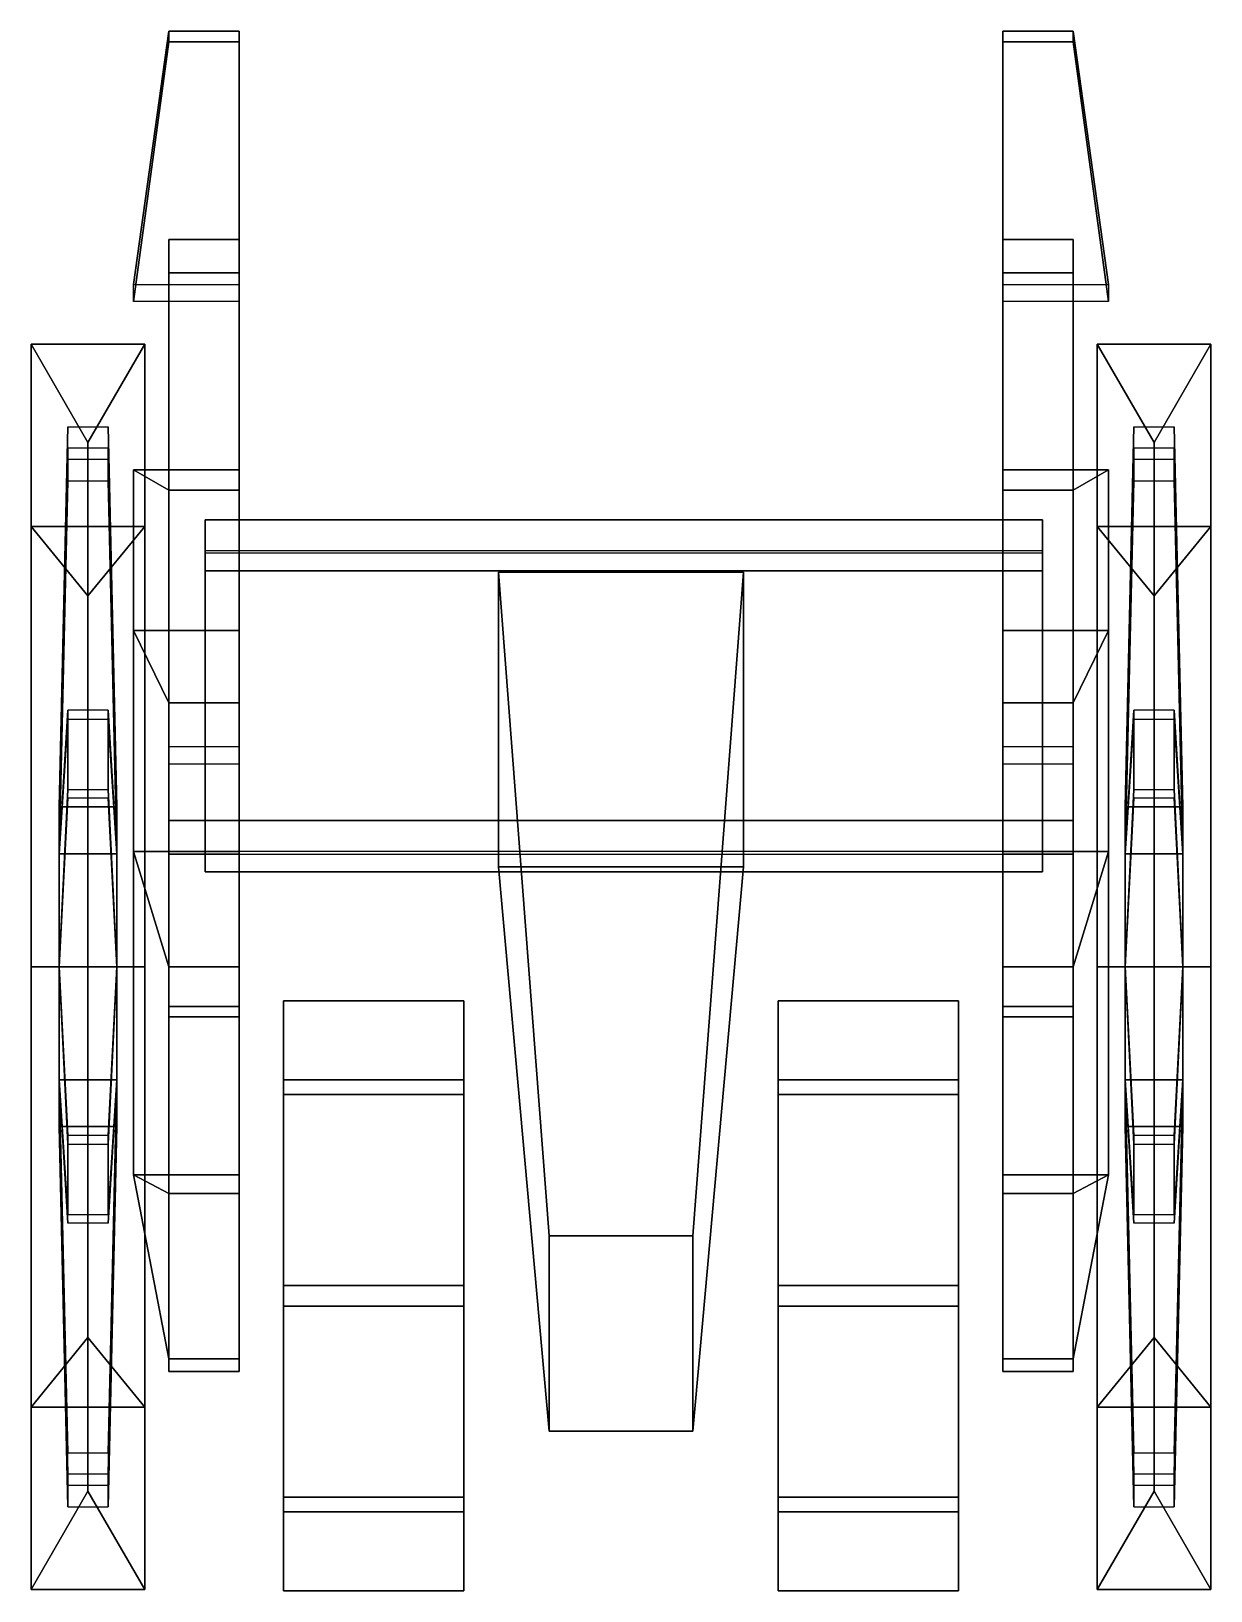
# Model space of a CAD drawing. Header units: metres. Extents: x -232 to 232, y 0 to 614.
import ezdxf

# ---------------------------------------------------------------- set-up
doc = ezdxf.new("R2010")
doc.units = ezdxf.units.M

msp = doc.modelspace()

# ---------------------------------------------------------------- linework, layer by layer
at = {"layer": 'layer1', "color": 1}
for points in [[(-150.29359, 514.3526, 277.39264), (-150.29359, 614.0116, 237.51283), (-177.90596, 614.0116, 237.51283), (-191.90596, 514.3526, 277.39264)], [(-191.90596, 514.3526, 277.39264), (-177.90596, 614.0116, 237.51283), (-177.90596, 609.8772, 119.11919), (-191.90596, 507.67896, 86.28831)], [(-177.90596, 609.8772, 119.11919), (-177.90596, 614.0116, 237.51283), (-150.29359, 614.0116, 237.51283), (-150.29359, 609.8772, 119.11919)], [(-150.29359, 507.67896, 86.28831), (-150.29359, 609.8772, 119.11919), (-150.29359, 614.0116, 237.51283), (-150.29359, 514.3526, 277.39264)], [(150.29359, 507.67896, 86.28831), (150.29359, 514.3526, 277.39264), (150.29359, 614.0116, 237.51283), (150.29359, 609.8772, 119.11919)], [(150.29359, 514.3526, 277.39264), (191.90596, 514.3526, 277.39264), (177.90596, 614.0116, 237.51283), (150.29359, 614.0116, 237.51283)], [(177.90596, 609.8772, 119.11919), (150.29359, 609.8772, 119.11919), (150.29359, 614.0116, 237.51283), (177.90596, 614.0116, 237.51283)], [(191.90596, 514.3526, 277.39264), (191.90596, 507.67896, 86.28831), (177.90596, 609.8772, 119.11919), (177.90596, 614.0116, 237.51283)], [(-191.90596, 507.67896, 86.28831), (-177.90596, 609.8772, 119.11919), (-150.29359, 609.8772, 119.11919), (-150.29359, 507.67896, 86.28831)], [(191.90596, 507.67896, 86.28831), (150.29359, 507.67896, 86.28831), (150.29359, 609.8772, 119.11919), (177.90596, 609.8772, 119.11919)], [(-177.90596, 532.086, 298.36993), (-177.90596, 303.39539, 306.35596), (-150.29359, 303.39539, 306.35596), (-150.29359, 532.086, 298.36993)], [(-177.90596, 518.87012, -170.93837), (-177.90596, 290.17923, -162.95233), (-177.90596, 303.39539, 306.35596), (-177.90596, 532.086, 298.36993)], [(-177.90596, 518.87012, -170.93837), (-177.90596, 532.086, 298.36993), (-150.29359, 532.086, 298.36993), (-150.29359, 518.87012, -170.93837)], [(-150.29359, 532.086, 298.36993), (-150.29359, 303.39539, 306.35596), (-150.29359, 290.17923, -162.95233), (-150.29359, 518.87012, -170.93837)], [(177.90596, 532.086, 298.36993), (150.29359, 532.086, 298.36993), (150.29359, 303.39539, 306.35596), (177.90596, 303.39539, 306.35596)], [(150.29359, 532.086, 298.36993), (150.29359, 518.87012, -170.93837), (150.29359, 290.17923, -162.95233), (150.29359, 303.39539, 306.35596)], [(177.90596, 518.87012, -170.93837), (150.29359, 518.87012, -170.93837), (150.29359, 532.086, 298.36993), (177.90596, 532.086, 298.36993)], [(177.90596, 518.87012, -170.93837), (177.90596, 532.086, 298.36993), (177.90596, 303.39539, 306.35596), (177.90596, 290.17923, -162.95233)], [(-150.29359, 518.87012, -170.93837), (-150.29359, 290.17923, -162.95233), (-177.90596, 290.17923, -162.95233), (-177.90596, 518.87012, -170.93837)], [(150.29359, 518.87012, -170.93837), (177.90596, 518.87012, -170.93837), (177.90596, 290.17923, -162.95233), (150.29359, 290.17923, -162.95233)], [(-187.4664, 419.12091, 369.20993), (-187.4664, 490.89752, 195.92551), (-232.14624, 490.89752, 195.92551), (-232.14624, 419.12091, 369.20993)], [(-232.14624, 419.12091, 369.20993), (-232.14624, 490.89752, 195.92551), (-209.8063, 452.20367, 195.92552), (-209.8063, 391.76038, 341.84921)], [(-187.4664, 490.89752, 195.92551), (-187.4664, 419.12091, 22.6411), (-232.14624, 419.12091, 22.6411), (-232.14624, 490.89752, 195.92551)], [(-232.14624, 490.89752, 195.92551), (-232.14624, 419.12091, 22.6411), (-209.8063, 391.76013, 50.00185), (-209.8063, 452.20367, 195.92552)], [(-209.8063, 391.76038, 341.84921), (-209.8063, 452.20367, 195.92552), (-187.4664, 490.89752, 195.92551), (-187.4664, 419.12091, 369.20993)], [(-209.8063, 452.20367, 195.92552), (-209.8063, 391.76013, 50.00185), (-187.4664, 419.12091, 22.6411), (-187.4664, 490.89752, 195.92551)], [(209.8063, 391.76038, 341.84921), (187.4664, 419.12091, 369.20993), (187.4664, 490.89752, 195.92551), (209.8063, 452.20367, 195.92552)], [(187.4664, 419.12091, 369.20993), (232.14624, 419.12091, 369.20993), (232.14624, 490.89752, 195.92551), (187.4664, 490.89752, 195.92551)], [(209.8063, 452.20367, 195.92552), (187.4664, 490.89752, 195.92551), (187.4664, 419.12091, 22.6411), (209.8063, 391.76013, 50.00185)], [(187.4664, 490.89752, 195.92551), (232.14624, 490.89752, 195.92551), (232.14624, 419.12091, 22.6411), (187.4664, 419.12091, 22.6411)], [(232.14624, 419.12091, 369.20993), (209.8063, 391.76038, 341.84921), (209.8063, 452.20367, 195.92552), (232.14624, 490.89752, 195.92551)], [(232.14624, 490.89752, 195.92551), (209.8063, 452.20367, 195.92552), (209.8063, 391.76013, 50.00185), (232.14624, 419.12091, 22.6411)], [(-217.72272, 458.38055, 265.73038), (-221.11542, 308.72287, 195.92554), (-221.11542, 290.30402, 240.39282), (-217.72272, 445.48721, 296.85745)], [(-201.88986, 458.38055, 265.73038), (-198.49722, 308.72287, 195.92554), (-221.11542, 308.72287, 195.92554), (-217.72272, 458.38055, 265.73038)], [(-201.88986, 445.48721, 296.85745), (-198.49722, 290.30402, 240.39282), (-198.49722, 308.72287, 195.92554), (-201.88986, 458.38055, 265.73038)], [(201.88986, 445.48721, 296.85745), (201.88986, 458.38055, 265.73038), (198.49722, 308.72287, 195.92554), (198.49722, 290.30402, 240.39282)], [(201.88986, 458.38055, 265.73038), (217.72272, 458.38055, 265.73038), (221.11542, 308.72287, 195.92554), (198.49722, 308.72287, 195.92554)], [(217.72272, 458.38055, 265.73038), (217.72272, 445.48721, 296.85745), (221.11542, 290.30402, 240.39282), (221.11542, 308.72287, 195.92554)], [(-217.74329, 449.97656, 129.6485), (-221.11542, 308.72287, 195.92554), (-198.49722, 308.72287, 195.92554), (-201.86935, 449.97656, 129.6485)], [(-217.74329, 437.05014, 98.44173), (-221.11542, 290.30402, 151.45827), (-221.11542, 308.72287, 195.92554), (-217.74329, 449.97656, 129.6485)], [(-201.86935, 449.97656, 129.6485), (-198.49722, 308.72287, 195.92554), (-198.49722, 290.30402, 151.45827), (-201.86935, 437.05014, 98.44173)], [(201.86935, 449.97656, 129.6485), (201.86935, 437.05014, 98.44173), (198.49722, 290.30402, 151.45827), (198.49722, 308.72287, 195.92554)], [(217.74329, 449.97656, 129.6485), (201.86935, 449.97656, 129.6485), (198.49722, 308.72287, 195.92554), (221.11542, 308.72287, 195.92554)], [(217.74329, 437.05014, 98.44173), (217.74329, 449.97656, 129.6485), (221.11542, 308.72287, 195.92554), (221.11542, 290.30402, 151.45827)], [(-217.72272, 445.48721, 296.85745), (-221.11542, 290.30402, 240.39282), (-198.49722, 290.30402, 240.39282), (-201.88986, 445.48721, 296.85745)], [(217.72272, 445.48721, 296.85745), (201.88986, 445.48721, 296.85745), (198.49722, 290.30402, 240.39282), (221.11542, 290.30402, 240.39282)], [(-201.86935, 437.05014, 98.44173), (-198.49722, 290.30402, 151.45827), (-221.11542, 290.30402, 151.45827), (-217.74329, 437.05014, 98.44173)], [(-191.90596, 441.40924, -138.09198), (-191.90596, 291.2305, -132.84761), (-150.29359, 291.2305, -132.84761), (-150.29359, 441.40924, -138.09198)], [(-177.90596, 433.42331, -366.78284), (-177.90596, 245.84134, -391.19666), (-191.90596, 291.2305, -132.84761), (-191.90596, 441.40924, -138.09198)], [(-177.90596, 433.42331, -366.78284), (-191.90596, 441.40924, -138.09198), (-150.29359, 441.40924, -138.09198), (-150.29359, 433.42331, -366.78284)], [(-150.29359, 441.40924, -138.09198), (-150.29359, 291.2305, -132.84761), (-150.29359, 245.84134, -391.19666), (-150.29359, 433.42331, -366.78284)], [(191.90596, 441.40924, -138.09198), (150.29359, 441.40924, -138.09198), (150.29359, 291.2305, -132.84761), (191.90596, 291.2305, -132.84761)], [(150.29359, 441.40924, -138.09198), (150.29359, 433.42331, -366.78284), (150.29359, 245.84134, -391.19666), (150.29359, 291.2305, -132.84761)], [(177.90596, 433.42331, -366.78284), (150.29359, 433.42331, -366.78284), (150.29359, 441.40924, -138.09198), (191.90596, 441.40924, -138.09198)], [(177.90596, 433.42331, -366.78284), (191.90596, 441.40924, -138.09198), (191.90596, 291.2305, -132.84761), (177.90596, 245.84134, -391.19666)], [(201.86935, 437.05014, 98.44173), (217.74329, 437.05014, 98.44173), (221.11542, 290.30402, 151.45827), (198.49722, 290.30402, 151.45827)], [(-150.29359, 433.42331, -366.78284), (-150.29359, 245.84134, -391.19666), (-177.90596, 245.84134, -391.19666), (-177.90596, 433.42331, -366.78284)], [(150.29359, 433.42331, -366.78284), (177.90596, 433.42331, -366.78284), (177.90596, 245.84134, -391.19666), (150.29359, 245.84134, -391.19666)], [(-187.4664, 245.83679, 440.98685), (-187.4664, 419.12091, 369.20993), (-232.14624, 419.12091, 369.20993), (-232.14624, 245.83679, 440.98685)], [(-232.14624, 245.83679, 440.98685), (-232.14624, 419.12091, 369.20993), (-209.8063, 391.76038, 341.84921), (-209.8063, 245.83679, 402.29282)], [(-187.4664, 419.12091, 22.6411), (-187.4664, 245.83679, -49.13576), (-232.14624, 245.83679, -49.13576), (-232.14624, 419.12091, 22.6411)], [(-232.14624, 419.12091, 22.6411), (-232.14624, 245.83679, -49.13576), (-209.8063, 245.83679, -10.44176), (-209.8063, 391.76013, 50.00185)], [(-209.8063, 245.83679, 402.29282), (-209.8063, 391.76038, 341.84921), (-187.4664, 419.12091, 369.20993), (-187.4664, 245.83679, 440.98685)], [(-209.8063, 391.76013, 50.00185), (-209.8063, 245.83679, -10.44176), (-187.4664, 245.83679, -49.13576), (-187.4664, 419.12091, 22.6411)], [(165.84354, 421.78412, 302.2218), (-163.72308, 421.78412, 302.2218), (-163.72308, 303.39539, 306.35596), (165.84354, 303.39539, 306.35596)], [(165.84354, 408.56796, -167.08653), (-163.72308, 408.56796, -167.08653), (-163.72308, 421.78412, 302.2218), (165.84354, 421.78412, 302.2218)], [(209.8063, 245.83679, 402.29282), (187.4664, 245.83679, 440.98685), (187.4664, 419.12091, 369.20993), (209.8063, 391.76038, 341.84921)], [(187.4664, 245.83679, 440.98685), (232.14624, 245.83679, 440.98685), (232.14624, 419.12091, 369.20993), (187.4664, 419.12091, 369.20993)], [(209.8063, 391.76013, 50.00185), (187.4664, 419.12091, 22.6411), (187.4664, 245.83679, -49.13576), (209.8063, 245.83679, -10.44176)], [(187.4664, 419.12091, 22.6411), (232.14624, 419.12091, 22.6411), (232.14624, 245.83679, -49.13576), (187.4664, 245.83679, -49.13576)], [(232.14624, 245.83679, 440.98685), (209.8063, 245.83679, 402.29282), (209.8063, 391.76038, 341.84921), (232.14624, 419.12091, 369.20993)], [(232.14624, 419.12091, 22.6411), (209.8063, 391.76013, 50.00185), (209.8063, 245.83679, -10.44176), (232.14624, 245.83679, -49.13576)], [(165.84354, 401.63309, -365.67273), (-163.72308, 401.63309, -365.67273), (-163.72308, 409.6192, -136.98186), (165.84354, 409.6192, -136.98186)], [(-163.72308, 401.63309, -365.67273), (165.84354, 401.63309, -365.67273), (165.84354, 283.24438, -361.53839), (-163.72308, 283.24438, -361.53839)], [(48.27862, 401.18097, -364.93866), (-48.27862, 401.18097, -364.93866), (-48.27862, 285.22464, -364.93866), (48.27862, 285.22464, -364.93866)], [(-48.27862, 401.18097, -364.93866), (-28.31298, 140.03516, -514.62811), (-28.31298, 63.08601, -426.10828), (-48.27862, 285.22464, -364.93866)], [(28.31298, 140.03516, -514.62811), (-28.31298, 140.03516, -514.62811), (-48.27862, 401.18097, -364.93866), (48.27862, 401.18097, -364.93866)], [(28.31298, 140.03516, -514.62811), (48.27862, 401.18097, -364.93866), (48.27862, 285.22464, -364.93866), (28.31298, 63.08601, -426.10828)], [(-191.90596, 378.11755, -354.94708), (-191.90596, 163.9487, -347.46814), (-150.29359, 163.9487, -347.46814), (-150.29359, 378.11755, -354.94708)], [(-177.90596, 349.70477, -562.22272), (-177.90596, 156.68471, -555.48248), (-191.90596, 163.9487, -347.46814), (-191.90596, 378.11755, -354.94708)], [(-177.90596, 349.70477, -562.22272), (-191.90596, 378.11755, -354.94708), (-150.29359, 378.11755, -354.94708), (-150.29359, 349.70477, -562.22272)], [(-150.29359, 378.11755, -354.94708), (-150.29359, 163.9487, -347.46814), (-150.29359, 156.68471, -555.48248), (-150.29359, 349.70477, -562.22272)], [(191.90596, 378.11755, -354.94708), (150.29359, 378.11755, -354.94708), (150.29359, 163.9487, -347.46814), (191.90596, 163.9487, -347.46814)], [(150.29359, 378.11755, -354.94708), (150.29359, 349.70477, -562.22272), (150.29359, 156.68471, -555.48248), (150.29359, 163.9487, -347.46814)], [(177.90596, 349.70477, -562.22272), (150.29359, 349.70477, -562.22272), (150.29359, 378.11755, -354.94708), (191.90596, 378.11755, -354.94708)], [(177.90596, 349.70477, -562.22272), (191.90596, 378.11755, -354.94708), (191.90596, 163.9487, -347.46814), (177.90596, 156.68471, -555.48248)], [(-217.72272, 346.76874, -3.72528), (-221.11542, 290.30402, 151.45827), (-198.49722, 290.30402, 151.45827), (-201.88986, 346.76874, -3.72528)], [(-217.72272, 315.64154, -16.61864), (-221.11542, 245.83679, 133.03932), (-221.11542, 290.30402, 151.45827), (-217.72272, 346.76874, -3.72528)], [(-201.88986, 346.76874, -3.72528), (-198.49722, 290.30402, 151.45827), (-198.49722, 245.83679, 133.03932), (-201.88986, 315.64154, -16.61864)], [(-150.29359, 349.70477, -562.22272), (-150.29359, 156.68471, -555.48248), (-177.90596, 156.68471, -555.48248), (-177.90596, 349.70477, -562.22272)], [(150.29359, 349.70477, -562.22272), (177.90596, 349.70477, -562.22272), (177.90596, 156.68471, -555.48248), (150.29359, 156.68471, -555.48248)], [(201.88986, 346.76874, -3.72528), (201.88986, 315.64154, -16.61864), (198.49722, 245.83679, 133.03932), (198.49722, 290.30402, 151.45827)], [(217.72272, 346.76874, -3.72528), (201.88986, 346.76874, -3.72528), (198.49722, 290.30402, 151.45827), (221.11542, 290.30402, 151.45827)], [(217.72272, 315.64154, -16.61864), (217.72272, 346.76874, -3.72528), (221.11542, 290.30402, 151.45827), (221.11542, 245.83679, 133.03932)], [(-217.72272, 343.2807, 387.15567), (-221.11542, 290.30402, 240.39282), (-221.11542, 245.83679, 258.81177), (-217.72272, 312.15363, 400.04898)], [(-201.88986, 343.2807, 387.15567), (-198.49722, 290.30402, 240.39282), (-221.11542, 290.30402, 240.39282), (-217.72272, 343.2807, 387.15567)], [(-201.88986, 312.15363, 400.04898), (-198.49722, 245.83679, 258.81177), (-198.49722, 290.30402, 240.39282), (-201.88986, 343.2807, 387.15567)], [(201.88986, 312.15363, 400.04898), (201.88986, 343.2807, 387.15567), (198.49722, 290.30402, 240.39282), (198.49722, 245.83679, 258.81177)], [(201.88986, 343.2807, 387.15567), (217.72272, 343.2807, 387.15567), (221.11542, 290.30402, 240.39282), (198.49722, 290.30402, 240.39282)], [(217.72272, 343.2807, 387.15567), (217.72272, 312.15363, 400.04898), (221.11542, 245.83679, 258.81177), (221.11542, 290.30402, 240.39282)], [(-177.90596, 332.43695, 283.74518), (-177.90596, 230.2388, 250.91441), (-150.29359, 230.2388, 250.91441), (-150.29359, 332.43695, 283.74518)], [(-177.90596, 325.7634, 92.64095), (-177.90596, 226.1044, 132.52078), (-177.90596, 230.2388, 250.91441), (-177.90596, 332.43695, 283.74518)], [(-150.29359, 332.43695, 283.74518), (-150.29359, 230.2388, 250.91441), (-150.29359, 226.1044, 132.52078), (-150.29359, 325.7634, 92.64095)], [(177.90596, 332.43695, 283.74518), (150.29359, 332.43695, 283.74518), (150.29359, 230.2388, 250.91441), (177.90596, 230.2388, 250.91441)], [(150.29359, 332.43695, 283.74518), (150.29359, 325.7634, 92.64095), (150.29359, 226.1044, 132.52078), (150.29359, 230.2388, 250.91441)], [(177.90596, 325.7634, 92.64095), (177.90596, 332.43695, 283.74518), (177.90596, 230.2388, 250.91441), (177.90596, 226.1044, 132.52078)], [(-150.29359, 325.7634, 92.64095), (-150.29359, 226.1044, 132.52078), (-177.90596, 226.1044, 132.52078), (-177.90596, 325.7634, 92.64095)], [(150.29359, 325.7634, 92.64095), (177.90596, 325.7634, 92.64095), (177.90596, 226.1044, 132.52078), (150.29359, 226.1044, 132.52078)], [(-201.88986, 315.64154, -16.61864), (-198.49722, 245.83679, 133.03932), (-221.11542, 245.83679, 133.03932), (-217.72272, 315.64154, -16.61864)], [(201.88986, 315.64154, -16.61864), (217.72272, 315.64154, -16.61864), (221.11542, 245.83679, 133.03932), (198.49722, 245.83679, 133.03932)], [(-217.72272, 312.15363, 400.04898), (-221.11542, 245.83679, 258.81177), (-198.49722, 245.83679, 258.81177), (-201.88986, 312.15363, 400.04898)], [(-221.11542, 245.83679, 195.92554), (-221.11542, 308.72287, 195.92554), (-221.11542, 290.30402, 151.45827)], [(-221.11542, 245.83679, 195.92554), (-221.11542, 290.30402, 240.39282), (-221.11542, 308.72287, 195.92554)], [(-198.49722, 245.83679, 195.92554), (-198.49722, 290.30402, 151.45827), (-198.49722, 308.72287, 195.92554)], [(-198.49722, 245.83679, 195.92554), (-198.49722, 308.72287, 195.92554), (-198.49722, 290.30402, 240.39282)], [(217.72272, 312.15363, 400.04898), (201.88986, 312.15363, 400.04898), (198.49722, 245.83679, 258.81177), (221.11542, 245.83679, 258.81177)], [(198.49722, 245.83679, 195.92554), (198.49722, 308.72287, 195.92554), (198.49722, 290.30402, 151.45827)], [(198.49722, 245.83679, 195.92554), (198.49722, 290.30402, 240.39282), (198.49722, 308.72287, 195.92554)], [(221.11542, 245.83679, 195.92554), (221.11542, 290.30402, 151.45827), (221.11542, 308.72287, 195.92554)], [(221.11542, 245.83679, 195.92554), (221.11542, 308.72287, 195.92554), (221.11542, 290.30402, 240.39282)], [(-177.90596, 303.39539, 306.35596), (-177.90596, 290.17923, -162.95233), (-150.29359, 290.17923, -162.95233), (-150.29359, 303.39539, 306.35596)], [(165.84354, 303.39539, 306.35596), (-163.72308, 303.39539, 306.35596), (-163.72308, 290.17923, -162.95233), (165.84354, 290.17923, -162.95233)], [(177.90596, 303.39539, 306.35596), (150.29359, 303.39539, 306.35596), (150.29359, 290.17923, -162.95233), (177.90596, 290.17923, -162.95233)], [(-221.11542, 245.83679, 195.92554), (-221.11542, 290.30402, 151.45827), (-221.11542, 245.83679, 133.03932)], [(-221.11542, 245.83679, 195.92554), (-221.11542, 245.83679, 258.81177), (-221.11542, 290.30402, 240.39282)], [(-198.49722, 245.83679, 195.92554), (-198.49722, 245.83679, 133.03932), (-198.49722, 290.30402, 151.45827)], [(-198.49722, 245.83679, 195.92554), (-198.49722, 290.30402, 240.39282), (-198.49722, 245.83679, 258.81177)], [(-191.90596, 291.2305, -132.84761), (-177.90596, 245.84134, -391.19666), (-150.29359, 245.84134, -391.19666), (-150.29359, 291.2305, -132.84761)], [(165.84354, 291.2305, -132.84761), (-163.72308, 291.2305, -132.84761), (-163.72308, 283.24438, -361.53839), (165.84354, 283.24438, -361.53839)], [(191.90596, 291.2305, -132.84761), (150.29359, 291.2305, -132.84761), (150.29359, 245.84134, -391.19666), (177.90596, 245.84134, -391.19666)], [(198.49722, 245.83679, 195.92554), (198.49722, 290.30402, 151.45827), (198.49722, 245.83679, 133.03932)], [(198.49722, 245.83679, 195.92554), (198.49722, 245.83679, 258.81177), (198.49722, 290.30402, 240.39282)], [(221.11542, 245.83679, 195.92554), (221.11542, 245.83679, 133.03932), (221.11542, 290.30402, 151.45827)], [(221.11542, 245.83679, 195.92554), (221.11542, 290.30402, 240.39282), (221.11542, 245.83679, 258.81177)], [(48.27862, 285.22464, -364.93866), (-48.27862, 285.22464, -364.93866), (-28.31298, 63.08601, -426.10828), (28.31298, 63.08601, -426.10828)], [(-187.4664, 72.55232, 369.20993), (-187.4664, 245.83679, 440.98685), (-232.14624, 245.83679, 440.98685), (-232.14624, 72.55232, 369.20993)], [(-232.14624, 72.55232, 369.20993), (-232.14624, 245.83679, 440.98685), (-209.8063, 245.83679, 402.29282), (-209.8063, 99.91293, 341.84921)], [(-187.4664, 245.83679, -49.13576), (-187.4664, 72.55232, 22.6411), (-232.14624, 72.55232, 22.6411), (-232.14624, 245.83679, -49.13576)], [(-232.14624, 245.83679, -49.13576), (-232.14624, 72.55232, 22.6411), (-209.8063, 99.91293, 50.00186), (-209.8063, 245.83679, -10.44176)], [(-221.11542, 245.83679, 195.92554), (-221.11542, 201.36945, 240.39282), (-221.11542, 245.83679, 258.81177)], [(-221.11542, 245.83679, 195.92554), (-221.11542, 182.95059, 195.92554), (-221.11542, 201.36945, 240.39282)], [(-221.11542, 245.83679, 195.92554), (-221.11542, 201.36945, 151.45825), (-221.11542, 182.95059, 195.92554)], [(-221.11542, 245.83679, 195.92554), (-221.11542, 245.83679, 133.03932), (-221.11542, 201.36945, 151.45825)], [(-217.72272, 176.03195, 408.4697), (-221.11542, 245.83679, 258.81177), (-221.11542, 201.36945, 240.39282), (-217.72272, 144.90488, 395.57639)], [(-201.88986, 176.03195, 408.4697), (-198.49722, 245.83679, 258.81177), (-221.11542, 245.83679, 258.81177), (-217.72272, 176.03195, 408.4697)], [(-217.72272, 179.51984, -8.19794), (-221.11542, 245.83679, 133.03932), (-198.49722, 245.83679, 133.03932), (-201.88986, 179.51984, -8.19794)], [(-217.72272, 148.39276, 4.69537), (-221.11542, 201.36945, 151.45825), (-221.11542, 245.83679, 133.03932), (-217.72272, 179.51984, -8.19794)], [(-209.8063, 99.91293, 341.84921), (-209.8063, 245.83679, 402.29282), (-187.4664, 245.83679, 440.98685), (-187.4664, 72.55232, 369.20993)], [(-209.8063, 245.83679, -10.44176), (-209.8063, 99.91293, 50.00186), (-187.4664, 72.55232, 22.6411), (-187.4664, 245.83679, -49.13576)], [(-201.88986, 144.90488, 395.57639), (-198.49722, 201.36945, 240.39282), (-198.49722, 245.83679, 258.81177), (-201.88986, 176.03195, 408.4697)], [(-201.88986, 179.51984, -8.19794), (-198.49722, 245.83679, 133.03932), (-198.49722, 201.36945, 151.45825), (-201.88986, 148.39276, 4.69537)], [(-198.49722, 245.83679, 195.92554), (-198.49722, 245.83679, 258.81177), (-198.49722, 201.36945, 240.39282)], [(-198.49722, 245.83679, 195.92554), (-198.49722, 201.36945, 240.39282), (-198.49722, 182.95059, 195.92554)], [(-198.49722, 245.83679, 195.92554), (-198.49722, 182.95059, 195.92554), (-198.49722, 201.36945, 151.45825)], [(-198.49722, 245.83679, 195.92554), (-198.49722, 201.36945, 151.45825), (-198.49722, 245.83679, 133.03932)], [(209.8063, 99.91293, 341.84921), (187.4664, 72.55232, 369.20993), (187.4664, 245.83679, 440.98685), (209.8063, 245.83679, 402.29282)], [(187.4664, 72.55232, 369.20993), (232.14624, 72.55232, 369.20993), (232.14624, 245.83679, 440.98685), (187.4664, 245.83679, 440.98685)], [(209.8063, 245.83679, -10.44176), (187.4664, 245.83679, -49.13576), (187.4664, 72.55232, 22.6411), (209.8063, 99.91293, 50.00186)], [(187.4664, 245.83679, -49.13576), (232.14624, 245.83679, -49.13576), (232.14624, 72.55232, 22.6411), (187.4664, 72.55232, 22.6411)], [(198.49722, 245.83679, 195.92554), (198.49722, 201.36945, 240.39282), (198.49722, 245.83679, 258.81177)], [(198.49722, 245.83679, 195.92554), (198.49722, 182.95059, 195.92554), (198.49722, 201.36945, 240.39282)], [(198.49722, 245.83679, 195.92554), (198.49722, 201.36945, 151.45825), (198.49722, 182.95059, 195.92554)], [(198.49722, 245.83679, 195.92554), (198.49722, 245.83679, 133.03932), (198.49722, 201.36945, 151.45825)], [(201.88986, 144.90488, 395.57639), (201.88986, 176.03195, 408.4697), (198.49722, 245.83679, 258.81177), (198.49722, 201.36945, 240.39282)], [(201.88986, 176.03195, 408.4697), (217.72272, 176.03195, 408.4697), (221.11542, 245.83679, 258.81177), (198.49722, 245.83679, 258.81177)], [(201.88986, 179.51984, -8.19794), (201.88986, 148.39276, 4.69537), (198.49722, 201.36945, 151.45825), (198.49722, 245.83679, 133.03932)], [(217.72272, 179.51984, -8.19794), (201.88986, 179.51984, -8.19794), (198.49722, 245.83679, 133.03932), (221.11542, 245.83679, 133.03932)], [(232.14624, 72.55232, 369.20993), (209.8063, 99.91293, 341.84921), (209.8063, 245.83679, 402.29282), (232.14624, 245.83679, 440.98685)], [(232.14624, 245.83679, -49.13576), (209.8063, 245.83679, -10.44176), (209.8063, 99.91293, 50.00186), (232.14624, 72.55232, 22.6411)], [(217.72272, 176.03195, 408.4697), (217.72272, 144.90488, 395.57639), (221.11542, 201.36945, 240.39282), (221.11542, 245.83679, 258.81177)], [(217.72272, 148.39276, 4.69537), (217.72272, 179.51984, -8.19794), (221.11542, 245.83679, 133.03932), (221.11542, 201.36945, 151.45825)], [(221.11542, 245.83679, 195.92554), (221.11542, 245.83679, 258.81177), (221.11542, 201.36945, 240.39282)], [(221.11542, 245.83679, 195.92554), (221.11542, 201.36945, 240.39282), (221.11542, 182.95059, 195.92554)], [(221.11542, 245.83679, 195.92554), (221.11542, 182.95059, 195.92554), (221.11542, 201.36945, 151.45825)], [(221.11542, 245.83679, 195.92554), (221.11542, 201.36945, 151.45825), (221.11542, 245.83679, 133.03932)], [(-177.90596, 230.2388, 250.91441), (-177.90596, 226.1044, 132.52078), (-150.29359, 226.1044, 132.52078), (-150.29359, 230.2388, 250.91441)], [(-132.79773, 195.5625, -542.84375), (-132.79776, 232.4245, -461.95764), (-61.92345, 232.42456, -461.95764), (-61.92343, 195.5625, -542.84375)], [(-132.79776, 232.4245, -461.95764), (-132.79773, 201.29462, -378.69714), (-61.92343, 201.29462, -378.69714), (-61.92345, 232.42456, -461.95764)], [(-132.79773, 116.35524, -457.90436), (-132.79776, 232.4245, -461.95764), (-132.79773, 195.5625, -542.84375)], [(-132.79773, 116.35524, -457.90436), (-132.79773, 201.29462, -378.69714), (-132.79776, 232.4245, -461.95764)], [(-61.92343, 116.35524, -457.90436), (-61.92343, 195.5625, -542.84375), (-61.92345, 232.42456, -461.95764)], [(-61.92343, 116.35524, -457.90436), (-61.92345, 232.42456, -461.95764), (-61.92343, 201.29462, -378.69714)], [(132.79773, 195.5625, -542.84375), (61.92343, 195.5625, -542.84375), (61.92345, 232.42456, -461.95764), (132.79776, 232.4245, -461.95764)], [(132.79776, 232.4245, -461.95764), (61.92345, 232.42456, -461.95764), (61.92343, 201.29462, -378.69714), (132.79773, 201.29462, -378.69714)], [(61.92343, 116.35524, -457.90436), (61.92345, 232.42456, -461.95764), (61.92343, 195.5625, -542.84375)], [(61.92343, 116.35524, -457.90436), (61.92343, 201.29462, -378.69714), (61.92345, 232.42456, -461.95764)], [(132.79773, 116.35524, -457.90436), (132.79773, 195.5625, -542.84375), (132.79776, 232.4245, -461.95764)], [(132.79773, 116.35524, -457.90436), (132.79776, 232.4245, -461.95764), (132.79773, 201.29462, -378.69714)], [(177.90596, 230.2388, 250.91441), (150.29359, 230.2388, 250.91441), (150.29359, 226.1044, 132.52078), (177.90596, 226.1044, 132.52078)], [(-217.72272, 144.90488, 395.57639), (-221.11542, 201.36945, 240.39282), (-198.49722, 201.36945, 240.39282), (-201.88986, 144.90488, 395.57639)], [(-217.72272, 46.18581, 94.99361), (-221.11542, 201.36945, 151.45825), (-198.49722, 201.36945, 151.45825), (-201.88986, 46.18581, 94.99361)], [(-217.72272, 33.29259, 126.1207), (-221.11542, 182.95059, 195.92554), (-221.11542, 201.36945, 151.45825), (-217.72272, 46.18581, 94.99361)], [(-217.72272, 54.60655, 293.36954), (-221.11542, 201.36945, 240.39282), (-221.11542, 182.95059, 195.92554), (-217.72272, 41.71317, 262.24243)], [(-201.88986, 54.60655, 293.36954), (-198.49722, 201.36945, 240.39282), (-221.11542, 201.36945, 240.39282), (-217.72272, 54.60655, 293.36954)], [(-201.88986, 148.39276, 4.69537), (-198.49722, 201.36945, 151.45825), (-221.11542, 201.36945, 151.45825), (-217.72272, 148.39276, 4.69537)], [(-201.88986, 46.18581, 94.99361), (-198.49722, 201.36945, 151.45825), (-198.49722, 182.95059, 195.92554), (-201.88986, 33.29259, 126.1207)], [(-201.88986, 41.71317, 262.24243), (-198.49722, 182.95059, 195.92554), (-198.49722, 201.36945, 240.39282), (-201.88986, 54.60655, 293.36954)], [(-132.79773, 201.29462, -378.69714), (-132.79773, 120.40854, -341.83499), (-61.92343, 120.40854, -341.83499), (-61.92343, 201.29462, -378.69714)], [(-132.79773, 116.35524, -457.90436), (-132.79773, 120.40854, -341.83499), (-132.79773, 201.29462, -378.69714)], [(-61.92343, 116.35524, -457.90436), (-61.92343, 201.29462, -378.69714), (-61.92343, 120.40854, -341.83499)], [(132.79773, 201.29462, -378.69714), (61.92343, 201.29462, -378.69714), (61.92343, 120.40854, -341.83499), (132.79773, 120.40854, -341.83499)], [(61.92343, 116.35524, -457.90436), (61.92343, 120.40854, -341.83499), (61.92343, 201.29462, -378.69714)], [(132.79773, 116.35524, -457.90436), (132.79773, 201.29462, -378.69714), (132.79773, 120.40854, -341.83499)], [(217.72272, 144.90488, 395.57639), (201.88986, 144.90488, 395.57639), (198.49722, 201.36945, 240.39282), (221.11542, 201.36945, 240.39282)], [(201.88986, 46.18581, 94.99361), (201.88986, 33.29259, 126.1207), (198.49722, 182.95059, 195.92554), (198.49722, 201.36945, 151.45825)], [(217.72272, 46.18581, 94.99361), (201.88986, 46.18581, 94.99361), (198.49722, 201.36945, 151.45825), (221.11542, 201.36945, 151.45825)], [(201.88986, 41.71317, 262.24243), (201.88986, 54.60655, 293.36954), (198.49722, 201.36945, 240.39282), (198.49722, 182.95059, 195.92554)], [(201.88986, 54.60655, 293.36954), (217.72272, 54.60655, 293.36954), (221.11542, 201.36945, 240.39282), (198.49722, 201.36945, 240.39282)], [(201.88986, 148.39276, 4.69537), (217.72272, 148.39276, 4.69537), (221.11542, 201.36945, 151.45825), (198.49722, 201.36945, 151.45825)], [(217.72272, 33.29259, 126.1207), (217.72272, 46.18581, 94.99361), (221.11542, 201.36945, 151.45825), (221.11542, 182.95059, 195.92554)], [(217.72272, 54.60655, 293.36954), (217.72272, 41.71317, 262.24243), (221.11542, 182.95059, 195.92554), (221.11542, 201.36945, 240.39282)], [(-132.79773, 112.30202, -573.97369), (-132.79773, 195.5625, -542.84375), (-61.92343, 195.5625, -542.84375), (-61.92343, 112.30203, -573.97369)], [(-132.79773, 116.35524, -457.90436), (-132.79773, 195.5625, -542.84375), (-132.79773, 112.30202, -573.97369)], [(-61.92343, 116.35524, -457.90436), (-61.92343, 112.30203, -573.97369), (-61.92343, 195.5625, -542.84375)], [(132.79773, 112.30202, -573.97369), (61.92343, 112.30203, -573.97369), (61.92343, 195.5625, -542.84375), (132.79773, 195.5625, -542.84375)], [(61.92343, 116.35524, -457.90436), (61.92343, 195.5625, -542.84375), (61.92343, 112.30203, -573.97369)], [(132.79773, 116.35524, -457.90436), (132.79773, 112.30202, -573.97369), (132.79773, 195.5625, -542.84375)], [(-201.88986, 33.29259, 126.1207), (-198.49722, 182.95059, 195.92554), (-221.11542, 182.95059, 195.92554), (-217.72272, 33.29259, 126.1207)], [(-217.72272, 41.71317, 262.24243), (-221.11542, 182.95059, 195.92554), (-198.49722, 182.95059, 195.92554), (-201.88986, 41.71317, 262.24243)], [(201.88986, 33.29259, 126.1207), (217.72272, 33.29259, 126.1207), (221.11542, 182.95059, 195.92554), (198.49722, 182.95059, 195.92554)], [(217.72272, 41.71317, 262.24243), (201.88986, 41.71317, 262.24243), (198.49722, 182.95059, 195.92554), (221.11542, 182.95059, 195.92554)], [(-177.90596, 86.61861, -520.18225), (-177.90596, 91.5909, -377.7948), (-191.90596, 163.9487, -347.46814), (-177.90596, 156.68471, -555.48248)], [(-177.90596, 91.5909, -377.7948), (-150.29359, 91.5909, -377.7948), (-150.29359, 163.9487, -347.46814), (-191.90596, 163.9487, -347.46814)], [(-150.29359, 91.5909, -377.7948), (-150.29359, 86.61861, -520.18225), (-150.29359, 156.68471, -555.48248), (-150.29359, 163.9487, -347.46814)], [(150.29359, 91.5909, -377.7948), (177.90596, 91.5909, -377.7948), (191.90596, 163.9487, -347.46814), (150.29359, 163.9487, -347.46814)], [(150.29359, 86.61861, -520.18225), (150.29359, 91.5909, -377.7948), (150.29359, 163.9487, -347.46814), (150.29359, 156.68471, -555.48248)], [(177.90596, 91.5909, -377.7948), (177.90596, 86.61861, -520.18225), (177.90596, 156.68471, -555.48248), (191.90596, 163.9487, -347.46814)], [(-150.29359, 86.61861, -520.18225), (-177.90596, 86.61861, -520.18225), (-177.90596, 156.68471, -555.48248), (-150.29359, 156.68471, -555.48248)], [(177.90596, 86.61861, -520.18225), (150.29359, 86.61861, -520.18225), (150.29359, 156.68471, -555.48248), (177.90596, 156.68471, -555.48248)], [(-28.31298, 140.03516, -514.62811), (28.31298, 140.03516, -514.62811), (28.31298, 63.08601, -426.10828), (-28.31298, 63.08601, -426.10828)], [(-132.79773, 120.40854, -341.83499), (-132.79773, 37.14795, -372.96484), (-61.92343, 37.14798, -372.96484), (-61.92343, 120.40854, -341.83499)], [(-132.79773, 116.35524, -457.90436), (-132.79773, 37.14795, -372.96484), (-132.79773, 120.40854, -341.83499)], [(-61.92343, 116.35524, -457.90436), (-61.92343, 120.40854, -341.83499), (-61.92343, 37.14798, -372.96484)], [(132.79773, 120.40854, -341.83499), (61.92343, 120.40854, -341.83499), (61.92343, 37.14798, -372.96484), (132.79773, 37.14795, -372.96484)], [(61.92343, 116.35524, -457.90436), (61.92343, 37.14798, -372.96484), (61.92343, 120.40854, -341.83499)], [(132.79773, 116.35524, -457.90436), (132.79773, 120.40854, -341.83499), (132.79773, 37.14795, -372.96484)], [(-132.79773, 116.35524, -457.90436), (-132.79771, 0.28604, -453.8512), (-132.79773, 37.14795, -372.96484)], [(-132.79773, 116.35524, -457.90436), (-132.79773, 31.41583, -537.11176), (-132.79771, 0.28604, -453.8512)], [(-132.79773, 116.35524, -457.90436), (-132.79773, 112.30202, -573.97369), (-132.79773, 31.41583, -537.11176)], [(-132.79773, 31.41583, -537.11176), (-132.79773, 112.30202, -573.97369), (-61.92343, 112.30203, -573.97369), (-61.92343, 31.41586, -537.11176)], [(-61.92343, 116.35524, -457.90436), (-61.92343, 37.14798, -372.96484), (-61.9234, 0.28607, -453.8512)], [(-61.92343, 116.35524, -457.90436), (-61.9234, 0.28607, -453.8512), (-61.92343, 31.41586, -537.11176)], [(-61.92343, 116.35524, -457.90436), (-61.92343, 31.41586, -537.11176), (-61.92343, 112.30203, -573.97369)], [(61.92343, 116.35524, -457.90436), (61.9234, 0.28607, -453.8512), (61.92343, 37.14798, -372.96484)], [(61.92343, 116.35524, -457.90436), (61.92343, 31.41586, -537.11176), (61.9234, 0.28607, -453.8512)], [(61.92343, 116.35524, -457.90436), (61.92343, 112.30203, -573.97369), (61.92343, 31.41586, -537.11176)], [(132.79773, 31.41583, -537.11176), (61.92343, 31.41586, -537.11176), (61.92343, 112.30203, -573.97369), (132.79773, 112.30202, -573.97369)], [(132.79773, 116.35524, -457.90436), (132.79773, 37.14795, -372.96484), (132.79771, 0.28604, -453.8512)], [(132.79773, 116.35524, -457.90436), (132.79771, 0.28604, -453.8512), (132.79773, 31.41583, -537.11176)], [(132.79773, 116.35524, -457.90436), (132.79773, 31.41583, -537.11176), (132.79773, 112.30202, -573.97369)], [(-232.14624, 0.77541, 195.92554), (-232.14624, 72.55232, 369.20993), (-209.8063, 99.91293, 341.84921), (-209.8063, 39.46936, 195.92554)], [(-232.14624, 72.55232, 22.6411), (-232.14624, 0.77541, 195.92554), (-209.8063, 39.46936, 195.92554), (-209.8063, 99.91293, 50.00186)], [(-209.8063, 39.46936, 195.92554), (-209.8063, 99.91293, 341.84921), (-187.4664, 72.55232, 369.20993), (-187.4664, 0.77541, 195.92554)], [(-209.8063, 99.91293, 50.00186), (-209.8063, 39.46936, 195.92554), (-187.4664, 0.77541, 195.92554), (-187.4664, 72.55232, 22.6411)], [(209.8063, 39.46936, 195.92554), (187.4664, 0.77541, 195.92554), (187.4664, 72.55232, 369.20993), (209.8063, 99.91293, 341.84921)], [(209.8063, 99.91293, 50.00186), (187.4664, 72.55232, 22.6411), (187.4664, 0.77541, 195.92554), (209.8063, 39.46936, 195.92554)], [(232.14624, 0.77541, 195.92554), (209.8063, 39.46936, 195.92554), (209.8063, 99.91293, 341.84921), (232.14624, 72.55232, 369.20993)], [(232.14624, 72.55232, 22.6411), (209.8063, 99.91293, 50.00186), (209.8063, 39.46936, 195.92554), (232.14624, 0.77541, 195.92554)], [(-177.90596, 91.5909, -377.7948), (-177.90596, 86.61861, -520.18225), (-150.29359, 86.61861, -520.18225), (-150.29359, 91.5909, -377.7948)], [(177.90596, 91.5909, -377.7948), (150.29359, 91.5909, -377.7948), (150.29359, 86.61861, -520.18225), (177.90596, 86.61861, -520.18225)], [(-187.4664, 0.77541, 195.92554), (-187.4664, 72.55232, 369.20993), (-232.14624, 72.55232, 369.20993), (-232.14624, 0.77541, 195.92554)], [(-187.4664, 72.55232, 22.6411), (-187.4664, 0.77541, 195.92554), (-232.14624, 0.77541, 195.92554), (-232.14624, 72.55232, 22.6411)], [(187.4664, 0.77541, 195.92554), (232.14624, 0.77541, 195.92554), (232.14624, 72.55232, 369.20993), (187.4664, 72.55232, 369.20993)], [(187.4664, 72.55232, 22.6411), (232.14624, 72.55232, 22.6411), (232.14624, 0.77541, 195.92554), (187.4664, 0.77541, 195.92554)], [(-132.79773, 37.14795, -372.96484), (-132.79771, 0.28604, -453.8512), (-61.9234, 0.28607, -453.8512), (-61.92343, 37.14798, -372.96484)], [(132.79773, 37.14795, -372.96484), (61.92343, 37.14798, -372.96484), (61.9234, 0.28607, -453.8512), (132.79771, 0.28604, -453.8512)], [(-132.79771, 0.28604, -453.8512), (-132.79773, 31.41583, -537.11176), (-61.92343, 31.41586, -537.11176), (-61.9234, 0.28607, -453.8512)], [(132.79771, 0.28604, -453.8512), (61.9234, 0.28607, -453.8512), (61.92343, 31.41586, -537.11176), (132.79773, 31.41583, -537.11176)]]:
    msp.add_3dface(points, dxfattribs=at)

doc.saveas('drawing.dxf')
